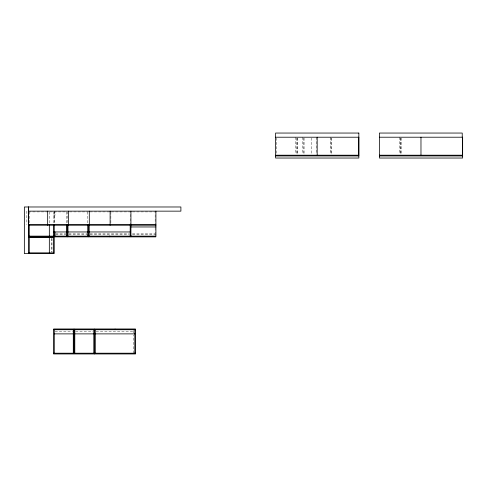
<?xml version="1.0" encoding="UTF-8"?>
<svg xmlns="http://www.w3.org/2000/svg" width="487" height="487" viewBox="0 0 487 487"><rect width="100%" height="100%" fill="white"/><g stroke="black" fill="none" stroke-linecap="round" stroke-linejoin="round"><path stroke-width="0.37" stroke-dasharray="2.44 1.83" d="M28.514 211.894L67.236 211.894L67.236 223.265M69.501 211.894L88.47 211.894M89.973 211.894L130.187 211.894L130.187 224.47M132.446 211.894L155.158 211.894L155.164 224.47M53.497 215.309L54.994 215.309L54.994 211.839M55.664 233.876L65.788 233.876M68.752 233.876L86.948 233.876M89.985 233.876L129.42 233.876M132.446 233.876L155.158 233.876M55.664 234.624L65.788 234.624M68.752 234.624L88.47 234.624M89.985 234.624L129.42 234.624M132.446 234.624L155.913 234.624M55.055 331.221L72.539 331.221M75.576 331.221L93.06 331.221M96.097 331.221L134.102 331.221M134.102 352.454L133.347 352.454L133.347 335.007M401.063 137.961L401.063 153.697M400.941 137.961L400.941 155.201M400.18 137.961L400.18 153.697M399.413 137.212L399.413 153.697M331.805 137.961L331.805 155.201M331.044 137.961L331.044 153.697M330.283 137.212L330.283 153.697M316.416 137.212L316.416 153.697M311.796 137.961L311.796 153.697M304.077 137.961L304.077 155.201M303.316 137.961L303.316 153.697M302.555 137.212L302.555 153.697M297.271 137.961L297.271 153.697M297.143 137.961L297.143 155.201M296.382 137.961L296.382 153.697M295.621 137.212L295.621 153.697M276.476 137.961L276.476 153.697M155.164 227.8L155.164 236.128M133.347 330.478L133.347 334.265M110.866 211.888L110.866 224.47M87.715 211.894L87.715 223.265M66.482 211.894L66.482 223.265M54.246 211.145L54.246 223.259M54.203 211.894L54.203 223.265M53.497 211.839L53.454 223.265M51.993 238.399L51.993 252.089M51.245 238.399L51.245 252.089M49.333 211.894L49.333 223.253M29.263 211.888L29.263 224.47M26.846 211.145L26.846 224.47"/><path stroke-width="0.73" d="M275.587 137.212L358.852 137.212M379.379 137.212L462.565 137.212L462.565 155.95L379.379 155.95M275.587 155.201L358.773 155.201M379.379 155.201L462.565 155.201M275.587 155.95L358.773 155.95L358.773 137.212M28.514 211.145L180.896 211.145L180.896 206.981L24.35 206.981L24.35 253.611L53.497 253.611L53.497 224.769M28.514 224.47L155.913 224.47M28.514 225.219L155.913 225.219M130.936 226.966L155.913 226.966M53.497 231.964L66.482 231.964M67.985 231.964L87.715 231.964M89.218 231.964L130.187 231.964M28.514 236.128L155.913 236.128L155.913 211.145M28.514 236.877L53.497 236.877M53.497 237.248L54.246 237.248L54.246 253.49L53.497 253.49M53.497 237.626L28.514 237.626L28.514 206.981L28.514 253.611L28.514 252.863L53.497 252.863M54.282 333.881L73.294 333.881M74.791 333.881L93.796 333.881M95.294 333.881L134.808 333.881M53.533 353.203L135.556 353.203M462.65 137.212L462.65 158.032L379.379 158.032L379.379 133.048L462.236 133.048L462.236 137.212M420.975 137.212L420.975 155.201M379.507 155.201L379.507 155.95M317.177 137.212L317.177 155.201M155.791 236.128L155.791 236.877L131.058 236.877L131.058 236.128M135.447 329.717L135.447 328.969L115.175 328.969L115.175 329.717M134.808 329.717L134.808 353.203M130.936 211.145L130.936 236.128M130.808 236.128L130.808 236.877L109.825 236.877L109.825 236.128M130.187 224.769L130.187 236.128M114.944 329.717L114.944 328.969L94.673 328.969L94.673 329.717M110.117 211.145L110.117 225.219M109.575 236.128L109.575 236.877L88.591 236.877L88.591 236.128M95.294 329.717L95.294 353.203M94.545 329.717L94.545 353.952M94.435 329.717L94.435 328.969L74.164 328.969L74.164 329.717M93.796 329.717L93.796 353.203M89.298 211.145L89.298 225.219M89.218 224.769L89.218 236.128M88.47 224.769L88.47 236.128M88.342 236.128L88.342 236.877L67.358 236.877L67.358 236.128M87.715 224.769L87.715 236.128M74.791 329.717L74.791 353.203M74.042 329.717L74.042 353.203M73.914 329.717L73.914 328.969L53.661 328.969L53.661 329.717M73.294 329.717L73.294 353.203M68.484 211.145L68.484 225.219M67.985 224.769L67.985 236.128M67.236 224.769L67.236 236.128M67.109 236.128L67.109 236.877L54.617 236.877L54.617 236.128M66.482 224.769L66.482 236.128M54.994 231.964L54.994 236.128M54.246 224.769L54.246 236.128M54.282 329.717L54.282 353.203M49.333 224.769L49.333 236.128M49.333 237.626L49.333 252.863M47.665 211.145L47.665 225.219M29.263 224.769L29.263 236.128M29.263 237.626L29.263 252.863M358.852 133.048L275.587 133.048L275.587 158.032L358.852 158.032L358.852 133.048M135.556 329.717L53.533 329.717L53.533 353.952L135.556 353.952L135.556 329.717"/></g></svg>
